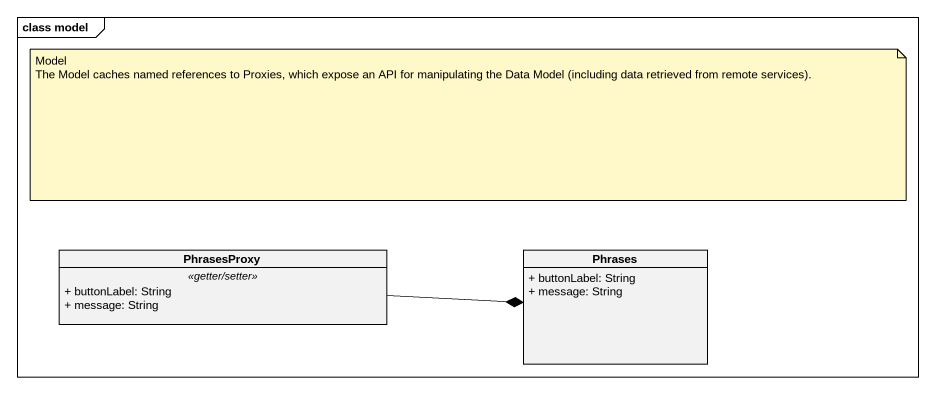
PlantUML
@startuml
mainframe class model
hide circle
hide empty members
skinparam classAttributeIconSize 0
class PhrasesProxy {
  .. <<getter/setter>> ..
  + buttonLabel: String
  + message: String
}
class Phrases {
  + buttonLabel: String
  + message: String
}
PhrasesProxy -right-* Phrases
note as N1
  Model
  The Model caches named references to Proxies, which expose an API for manipulating the Data Model (including data retrieved from remote services).
end note
@enduml
